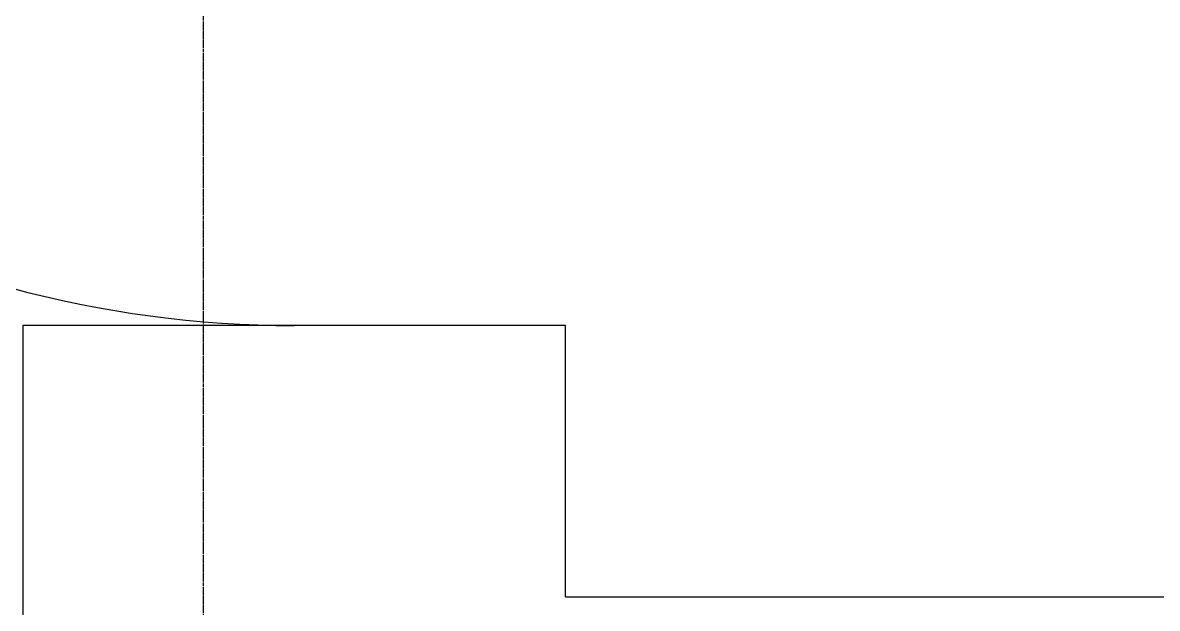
# Model space of a CAD drawing. Header units: millimetres. Extents: x -28014 to 297841, y -81741 to 47579.
# Drawn here: x 236439 to 237066, y -23915 to -23592 of the extents above; entities that cross this region are included whole.
import ezdxf

# ---------------------------------------------------------------- set-up
doc = ezdxf.new("R2010")
doc.units = ezdxf.units.MM
doc.header["$MEASUREMENT"] = 0
doc.linetypes.add('DOTE', pattern=[2.42, 2, -0.2, 0.02, -0.2])
for name, color, linetype in [('A-轴网-轴网', 1, 'DOTE'), ('AR9-墙线', 160, 'Continuous'), ('FF-门', 20, 'Continuous')]:
    doc.layers.add(name, color=color, linetype=linetype)

# ---------------------------------------------------------------- blocks, each defined once
blk = doc.blocks.new('$DorLib2D$00000228')
at = {"color": 0}
blk.add_line((0.5, 0), (0, 0.866), dxfattribs=at)
blk.add_arc((0.5, 0), 1, 120, 180, dxfattribs=at)
blk = doc.blocks.new('dfgfthy')
at = {"layer": 'A-轴网-轴网'}
blk.add_line((20441.94, 7751.65), (20441.94, 20676.96), dxfattribs=at)

msp = doc.modelspace()

# ---------------------------------------------------------------- linework, layer by layer
at = {"layer": 'AR9-墙线'}
for p, q in [((236739.033, -23759.028), (236439.033, -23759.028)), ((236439.033, -23759.028), (236439.033, -24209.028)), ((236739.033, -23909.028), (236739.033, -23759.028)), ((236739.033, -23909.028), (237939.033, -23909.028))]:
    msp.add_line(p, q, dxfattribs=at)

# ---------------------------------------------------------------- block references
msp.add_blockref('dfgfthy', (216097.097, -35139.657))
at = {"layer": 'FF-门', "xscale": -600, "yscale": -600, "zscale": -600, "rotation": 270.0000000001508}
msp.add_blockref('$DorLib2D$00000228', (236589.033, -23459.028), dxfattribs=at)

doc.saveas('drawing.dxf')
